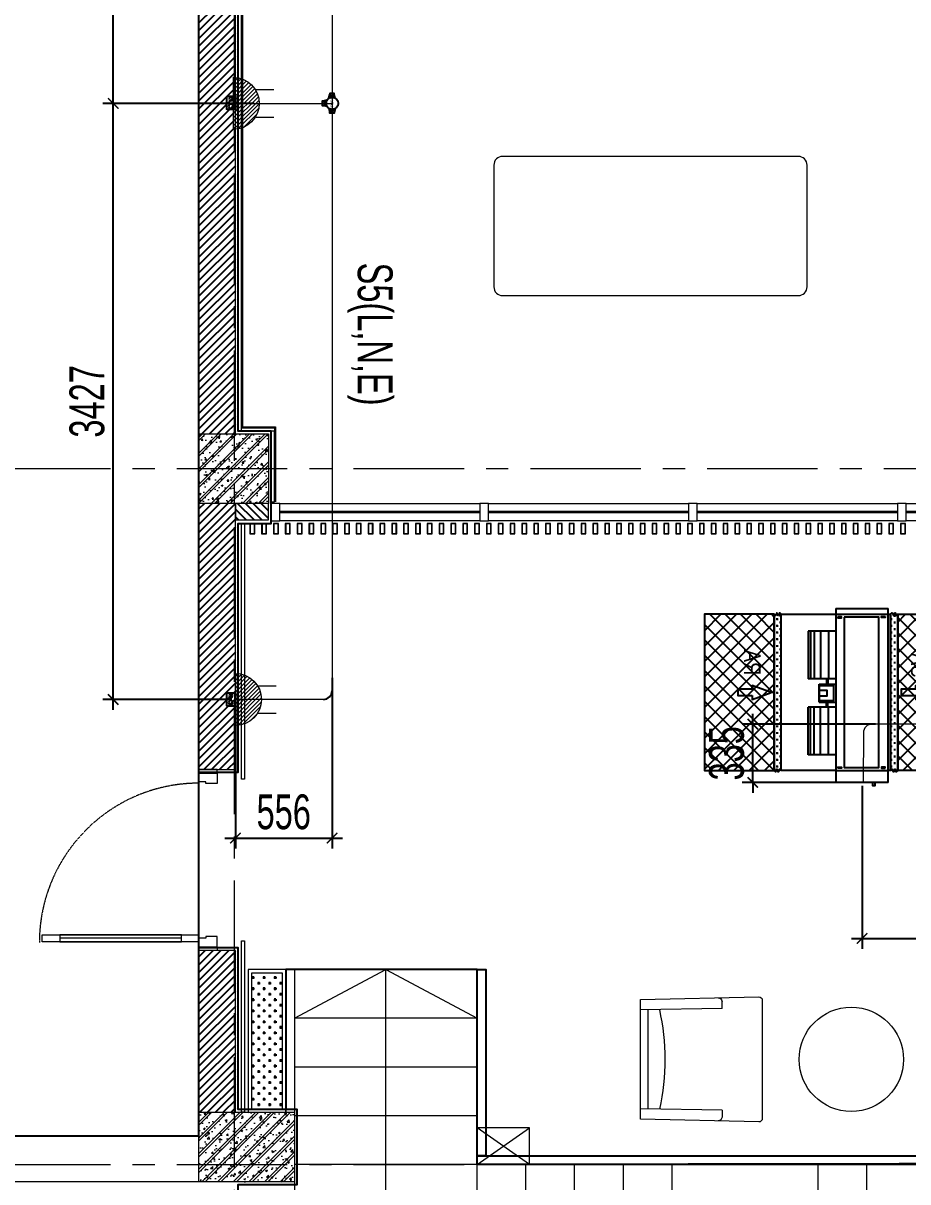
# Model space of a CAD drawing. Header units: millimetres. Extents: x -343543 to 400519, y -115663 to 104219.
# Drawn here: x 7385 to 12470, y -44100 to -37439 of the extents above; entities that cross this region are included whole.
import ezdxf
from ezdxf.enums import TextEntityAlignment as Align
from ezdxf.xclip import XClip

# ---------------------------------------------------------------- set-up
doc = ezdxf.new("R2010")
doc.units = ezdxf.units.MM
doc.header["$XCLIPFRAME"] = 0
for name, pattern in [('$4$HIDDEN', [0.375, 0.25, -0.125]), ('XREF MAT BANG TUONG XAY$0$01.Xref _MB T2-Mai$0$$0$HIDDEN', [9.525, 6.35, -3.175]), ('XREF MAT BANG TUONG XAY$0$CENTER', [50.8, 31.75, -6.35, 6.35, -6.35])]:
    doc.linetypes.add(name, pattern=pattern)
doc.layers.get('0').update_dxf_attribs({"color": 231, "lineweight": 0})
doc.layers.get('DefPoints').update_dxf_attribs({"color": 191})
for name, color, linetype in [('!-AC-DUCT WITH INSULATION', 4, 'Continuous'), ('!-AC-VENTILATION DUCT', 30, 'Continuous'), ('!AC-Thiet bi DH', 3, 'Continuous'), ('A-FLOR-PATT', 7, 'Continuous'), ('E-WIRE', 5, 'Continuous'), ('Gen Điện', 6, 'Continuous'), ('XREF MAT BANG TUONG XAY$0$A-FNSH', 8, 'Continuous'), ('XREF MAT BANG TUONG XAY$0$A-FURN', 8, 'Continuous'), ('XREF MAT BANG TUONG XAY$0$A-PATT', 8, 'Continuous'), ('đế âm', 1, 'Continuous'), ('ống ghen', 6, 'Continuous')]:
    doc.layers.add(name, color=color, linetype=linetype)
for name, color, linetype, lineweight in [('!-AC-EQUI', 3, 'Continuous', 25), ('1-INNO-E-Socket', 4, 'Continuous', 5), ('A-PATT', 252, 'Continuous', 9), ('A-SYMBOLS', 10, 'Continuous', 13), ('E - EQ', 10, 'Continuous', 25), ('SME-E-COND-POW', 131, 'Continuous', 18), ('SME-E-POW-DIM', 135, 'Continuous', 18), ('SME-E-POW-TEXT', 133, 'Continuous', 18), ('TEXT DIEN', 3, 'Continuous', 18), ('XREF MAT BANG TUONG XAY$0$$0$A-FINE', 8, 'Continuous', 25), ('XREF MAT BANG TUONG XAY$0$01.Xref _MB T1$0$A-WALL-INT', 8, 'Continuous', 9), ('XREF MAT BANG TUONG XAY$0$01.Xref _MB T2-Mai$0$$0$A-DOOR', 8, 'Continuous', 9), ('XREF MAT BANG TUONG XAY$0$01.Xref _MB T2-Mai$0$$0$A-FNSH', 8, 'Continuous', 9), ('XREF MAT BANG TUONG XAY$0$01.Xref _MB T2-Mai$0$$0$A-HIDD-LO', 8, 'XREF MAT BANG TUONG XAY$0$01.Xref _MB T2-Mai$0$$0$HIDDEN', 9), ('XREF MAT BANG TUONG XAY$0$01.Xref _MB T2-Mai$0$A-FURN', 8, 'Continuous', 5), ('XREF MAT BANG TUONG XAY$0$01.Xref _MB T2-Mai$0$A-SYMBOLS', 8, 'Continuous', 13), ('XREF MAT BANG TUONG XAY$0$A-FINE', 8, 'Continuous', 25), ('XREF MAT BANG TUONG XAY$0$A-GRID', 8, 'XREF MAT BANG TUONG XAY$0$CENTER', 15), ('XREF MAT BANG TUONG XAY$0$A-WALL-INT', 8, 'Continuous', 9), ('XREF MAT BANG TUONG XAY$0$xref_IKIGAI_Cot$0$A-FNSH', 8, 'Continuous', 9), ('XREF MAT BANG TUONG XAY$0$xref_IKIGAI_Cot$0$A-PATT', 8, 'Continuous', 5)]:
    doc.layers.add(name, color=color, linetype=linetype, lineweight=lineweight)
doc.styles.add('ROMANS1', font='vntimeh.shx', dxfattribs={"width": 0.8, "bigfont": 'bigfont.shx'})
doc.styles.add('SM-DIMTEXT', font='SME.shx', dxfattribs={"width": 0.7})
doc.styles.add('SME-TEXT', font='sme.shx', dxfattribs={"width": 0.7})
doc.styles.add('TEXT', font='Vharial_0.ttf')
doc.dimstyles.new('SDIM-100', dxfattribs={"dimscale": 100, "dimtxt": 2, "dimasz": 0.6, "dimexe": 0.6, "dimexo": 0.2, "dimgap": 0.5, "dimtad": 1, "dimdec": 0, "dimzin": 12, "dimtxsty": 'SM-DIMTEXT', "dimblk": 'ARCHTICK', "dimblk1": 'ARCHTICK', "dimblk2": 'ARCHTICK', "dimcen": 0.12, "dimdle": 0.6, "dimclrd": 7, "dimclre": 8, "dimadec": 0, "dimazin": 3, "dimtfac": 2, "dimtix": 1, "dimtmove": 1, "dimatfit": 3, "dimfxl": 1, "dimtzin": 0, "dimarcsym": 1})

# ---------------------------------------------------------------- blocks, each defined once
blk = doc.blocks.new('XREF MAT BANG TUONG XAY$0$xref_IKIGAI_Cot')
at = {"layer": 'XREF MAT BANG TUONG XAY$0$xref_IKIGAI_Cot$0$A-PATT'}
h = blk.add_hatch(dxfattribs=at)
h.set_pattern_fill('BT-01', color=8, scale=15, pattern_type=2)
h.set_pattern_definition([(50, (180, 180), (107.58903, -9.41282), [11.25, -123.75]), (355, (180, 180), (-20.8127, 112.82882), [9, -99]), (100.4514, (188.97, 179.22), (86.7764, 103.41593), [9.56103, -105.17132]), (46.1842, (180, 210), (160.08616, -24.82785), [16.875, -185.625]), (96.6356, (193.34, 207.93), (140.1994, 146.1177), [14.34154, -157.75695]), (351.1842, (180, 210), (140.1993, 146.1178), [13.5, -148.5]), (21, (195, 202.5), (89.53606, -60.39283), [11.25, -123.75]), (326, (195, 202.5), (36.4973, 108.7725), [9, -99]), (71.4514, (202.46, 197.47), (126.0334, 48.37957), [9.56103, -105.17132]), (37.5, (180, 180), (1.82398, 49.934078), [0, -97.8, 0, -100.5, 0, -99.375]), (7.5, (180, 180), (39.46043, 59.16176), [0, -57.3, 0, -95.55, 0, -37.875]), (327.5, (146.55, 180), (80.073365, -3.38323), [0, -37.5, 0, -117, 0, -155.25]), (317.5, (131.55, 180), (87.47793, 15.01575), [0, -48.75, 0, -77.7, 0, -110.25]), (45, (180, 180), (-45.07806, 45.07806), []), (45, (180, 198.375), (-45.07806, 45.07806), [])])
h.paths.add_polyline_path([(8395, -39800), (8795, -39800), (8795, -40200), (8395, -40200)])
h = blk.add_hatch(dxfattribs=at)
h.set_pattern_fill('BT-01', color=8, scale=15, pattern_type=2)
h.set_pattern_definition([(50, (330, 180), (107.58903, -9.41282), [11.25, -123.75]), (355, (330, 180), (-20.8127, 112.82882), [9, -99]), (100.4514, (338.97, 179.22), (86.7764, 103.41593), [9.56103, -105.17132]), (46.1842, (330, 210), (160.08616, -24.82785), [16.875, -185.625]), (96.6356, (343.34, 207.93), (140.1994, 146.1177), [14.34154, -157.75695]), (351.1842, (330, 210), (140.1993, 146.1178), [13.5, -148.5]), (21, (345, 202.5), (89.53606, -60.39283), [11.25, -123.75]), (326, (345, 202.5), (36.4973, 108.7725), [9, -99]), (71.4514, (352.46, 197.47), (126.0334, 48.37957), [9.56103, -105.17132]), (37.5, (330, 180), (1.823978, 49.934078), [0, -97.8, 0, -100.5, 0, -99.375]), (7.5, (330, 180), (39.46043, 59.161757), [0, -57.3, 0, -95.55, 0, -37.875]), (327.5, (296.55, 180), (80.073365, -3.38323), [0, -37.5, 0, -117, 0, -155.25]), (317.5, (281.55, 180), (87.47793, 15.01575), [0, -48.75, 0, -77.7, 0, -110.25]), (45, (330, 180), (-45.07806, 45.07806), []), (45, (330, 198.375), (-45.07806, 45.07806), [])])
h.paths.add_polyline_path([(8395, -43700), (8945, -43700), (8945, -44100), (8395, -44100)])
at = {"layer": 'XREF MAT BANG TUONG XAY$0$A-GRID', "color": 8, "ltscale": 20}
for points in [[(8600, -54179.1), (8600, -27075.6)], [(-2907.5, -40000), (42750, -40000)], [(-2907.5, -44000), (42750, -44000)]]:
    blk.add_lwpolyline(points, dxfattribs=at)
at = {"layer": 'XREF MAT BANG TUONG XAY$0$xref_IKIGAI_Cot$0$A-FNSH', "color": 8}
for p, q in [((9995, -44000), (10295, -43790)), ((10295, -44000), (9995, -43790))]:
    blk.add_line(p, q, dxfattribs=at)
for points in [[(8395, -39800), (8795, -39800), (8795, -40200), (8395, -40200)], [(9995, -44000), (10295, -44000), (10295, -43790), (9995, -43790)]]:
    blk.add_lwpolyline(points, close=True, dxfattribs=at)
at = {"layer": 'XREF MAT BANG TUONG XAY$0$xref_IKIGAI_Cot$0$A-FNSH', "color": 8, "elevation": 0}
blk.add_lwpolyline([(8395, -43700), (8945, -43700), (8945, -44100), (8395, -44100)], close=True, dxfattribs=at)
blk = doc.blocks.new('*U159')
at = {"color": 8}
blk.add_line((-70, -100), (-70, -800), dxfattribs=at)
for points in [[(-1020, 105), (-960, 105), (-960, 40), (-970, 40), (-970, 0), (-1020, 0)], [(-20, 105), (-80, 105), (-80, 40), (-70, 40), (-70, 0), (-20, 0)], [(-50, 0), (-50, -900), (-90, -900), (-90, 0)], [(-50, -100), (-90, -100), (-90, -800), (-50, -800)]]:
    blk.add_lwpolyline(points, close=True, dxfattribs=at)
at = {"layer": 'XREF MAT BANG TUONG XAY$0$01.Xref _MB T2-Mai$0$$0$A-FNSH', "color": 8}
for points in [[(-1020, 105), (-1040, 105), (-1040, 0), (-1020, 0)], [(-20, 105), (0, 105), (0, 0), (-20, 0)]]:
    blk.add_lwpolyline(points, close=True, dxfattribs=at)
at = {"layer": 'XREF MAT BANG TUONG XAY$0$01.Xref _MB T2-Mai$0$$0$A-HIDD-LO', "color": 8, "ltscale": 0.3}
blk.add_arc((-45, 0), 916.7, 180, 270, dxfattribs=at)
blk = doc.blocks.new('XREF MAT BANG TUONG XAY$0$01.Xref _MB T2-Mai$0$thang bo T2')
at = {"layer": 'XREF MAT BANG TUONG XAY$0$01.Xref _MB T2-Mai$0$A-FURN', "color": 8}
for p, q in [((1050, 1220), (-50, 1220)), ((-50, 1220), (-50, 400)), ((0, 1220), (0, -950)), ((1050, 1220), (1050, 100)), ((1050, 940), (0, 940)), ((1050, 660), (0, 660)), ((1050, 380), (0, 380)), ((1050, 100), (0, 100))]:
    blk.add_line(p, q, dxfattribs=at)
at = {"layer": 'XREF MAT BANG TUONG XAY$0$01.Xref _MB T2-Mai$0$A-FURN', "color": 8, "elevation": 0}
for points in [[(1050, -900), (1050, 100)], [(5250, -900), (5250, 100), (1050, 100)], [(1330, -900), (1330, 100)], [(1610, -900), (1610, 100)], [(1890, -900), (1890, 100)], [(2170, -900), (2170, 100)], [(3010, -900), (3010, 100)], [(3290, -900), (3290, 100)]]:
    blk.add_lwpolyline(points, dxfattribs=at)
at = {"layer": 'XREF MAT BANG TUONG XAY$0$01.Xref _MB T2-Mai$0$A-SYMBOLS', "color": 8, "ltscale": 500, "elevation": 0}
for points in [[(0, 940), (525, 1220), (1050, 940)], [(5250, -400), (525, -400), (525, 1220)]]:
    blk.add_lwpolyline(points, dxfattribs=at)
blk = doc.blocks.new('XREF MAT BANG TUONG XAY$0$nnnbvnfg')
at = {"layer": 'XREF MAT BANG TUONG XAY$0$01.Xref _MB T1$0$A-WALL-INT', "color": 8}
for points in [[(-14, -30), (14, -30), (14, 30), (-14, 30)], [(-12, -28), (12, -28), (12, 28), (-12, 28)]]:
    blk.add_lwpolyline(points, close=True, dxfattribs=at)
blk = doc.blocks.new('XREF MAT BANG TUONG XAY$0$nnrgnbnnrg')
at = {"layer": 'XREF MAT BANG TUONG XAY$0$01.Xref _MB T2-Mai$0$$0$A-DOOR', "color": 8}
for points in [[(-5635.8, -190), (-5585.8, -190), (-5585.8, -90), (-5635.8, -90)], [(-5585.8, -90), (-4435.8, -90), (-4435.8, -190), (-5585.8, -190)], [(-4435.8, -190), (-4385.8, -190), (-4385.8, -90), (-4435.8, -90)], [(-4385.8, -90), (-3235.8, -90), (-3235.8, -190), (-4385.8, -190)], [(-3235.8, -190), (-3185.8, -190), (-3185.8, -90), (-3235.8, -90)], [(-3185.8, -90), (-2035.8, -90), (-2035.8, -190), (-3185.8, -190)], [(-2035.8, -190), (-1985.8, -190), (-1985.8, -90), (-2035.8, -90)], [(-1985.8, -90), (-835.8, -90), (-835.8, -190), (-1985.8, -190)], [(-5585.8, -135), (-4435.8, -135), (-4435.8, -145), (-5585.8, -145)], [(-4385.8, -135), (-3235.8, -135), (-3235.8, -145), (-4385.8, -145)], [(-3185.8, -135), (-2035.8, -135), (-2035.8, -145), (-3185.8, -145)], [(-1985.8, -135), (-835.8, -135), (-835.8, -145), (-1985.8, -145)]]:
    blk.add_lwpolyline(points, close=True, dxfattribs=at)
blk = doc.blocks.new('XREF MAT BANG TUONG XAY$0$nnnngf')
at = {"layer": 'XREF MAT BANG TUONG XAY$0$01.Xref _MB T1$0$A-WALL-INT', "color": 8}
for points in [[(-72.5, 1420), (-90.5, 1420), (-90.5, -50), (-72.5, -50)], [(-72.5, -980), (-90.5, -980), (-90.5, -1965), (-72.5, -1965)]]:
    blk.add_lwpolyline(points, close=True, dxfattribs=at)
blk = doc.blocks.new('*U251')
at = {"layer": 'XREF MAT BANG TUONG XAY$0$A-PATT'}
h = blk.add_hatch(dxfattribs=at)
h.set_pattern_fill('ANSI31', color=8, scale=10)
h.set_pattern_definition([(45, (36976.79, -11293.564), (-22.45064, 22.45064), [])])
h.paths.add_polyline_path([(-38.7, 47.5), (1491.3, 47.5), (1491.3, -162.5), (-38.7, -162.5)])
at = {"layer": 'XREF MAT BANG TUONG XAY$0$A-WALL-INT', "color": 8}
blk.add_lwpolyline([(-38.7, 47.5), (1491.3, 47.5), (1491.3, -162.5), (-38.7, -162.5)], close=True, dxfattribs=at)
blk = doc.blocks.new('*U252')
at = {"layer": 'XREF MAT BANG TUONG XAY$0$A-PATT'}
h = blk.add_hatch(dxfattribs=at)
h.set_pattern_fill('ANSI31', color=8, scale=10)
h.set_pattern_definition([(45, (39546.79, -11293.564), (-22.45064, 22.45064), [])])
h.paths.add_polyline_path([(-38.7, 47.5), (4061.3, 47.5), (4061.3, -162.5), (-38.7, -162.5)])
at = {"layer": 'XREF MAT BANG TUONG XAY$0$A-WALL-INT', "color": 8}
blk.add_lwpolyline([(-38.7, 47.5), (4061.3, 47.5), (4061.3, -162.5), (-38.7, -162.5)], close=True, dxfattribs=at)
blk = doc.blocks.new('*U256')
at = {"layer": 'XREF MAT BANG TUONG XAY$0$A-PATT'}
h = blk.add_hatch(dxfattribs=at)
h.set_pattern_fill('ANSI31', color=8, scale=10)
h.set_pattern_definition([(45, (36376.79, -11293.564), (-22.45064, 22.45064), [])])
h.paths.add_polyline_path([(-38.7, 47.5), (891.3, 47.5), (891.3, -162.5), (-38.7, -162.5)])
at = {"layer": 'XREF MAT BANG TUONG XAY$0$A-WALL-INT', "color": 8}
blk.add_lwpolyline([(-38.7, 47.5), (891.3, 47.5), (891.3, -162.5), (-38.7, -162.5)], close=True, dxfattribs=at)
blk = doc.blocks.new('*U260')
at = {"layer": 'XREF MAT BANG TUONG XAY$0$A-PATT'}
h = blk.add_hatch(dxfattribs=at)
h.set_pattern_fill('ANSI31', color=8, scale=10)
h.set_pattern_definition([(45, (35636.77, -11178.564), (-22.45064, 22.45064), [])])
h.paths.add_polyline_path([(-38.7, 47.5), (151.3, 47.5), (151.3, -47.5), (-38.7, -47.5)])
at = {"layer": 'XREF MAT BANG TUONG XAY$0$A-WALL-INT', "color": 8}
blk.add_lwpolyline([(-38.7, 47.5), (151.3, 47.5), (151.3, -47.5), (-38.7, -47.5)], close=True, dxfattribs=at)
blk = doc.blocks.new('XREF MAT BANG TUONG XAY$0$NNNN')
at = {"layer": 'XREF MAT BANG TUONG XAY$0$A-FURN', "color": 8, "xscale": -1}
for name, p, rotation in [('*U252', (162.5, 7596.4), 270), ('*U251', (162.5, 5666.4), 270), ('*U260', (248.7, 7110.2), 180), ('*U256', (162.5, 3696.4), 270)]:
    blk.add_blockref(name, p, dxfattribs=dict(at, rotation=rotation))
blk = doc.blocks.new('XREF MAT BANG NOI THAT$0$YLD.Studio-05-90')
at = {"color": 8}
for p, q in [((-292.8, 231.4), (-284.3, 700)), ((291.6, 231.4), (284.2, 700)), ((-285, 658.6), (284.9, 658.6)), ((-292.8, 231.4), (-333.4, 231.4)), ((291.6, 231.4), (332.2, 231.4))]:
    blk.add_line(p, q, dxfattribs=at)
blk.add_lwpolyline([(-339.5, 0), (339.5, 0, 0.420818), (359.5, 20.4), (344.2, 700), (-344.3, 700), (-359.5, 20.4, 0.420818)], format="xyb", close=True, dxfattribs=at)
for centre, radius, start, end in [((0, 1879.6), 1319.6, 257.47248, 282.51524), ((-332.2, 253.5), 22.1, 178.8252, 267.01087), ((331, 253.5), 22.1, 272.98913, 1.1748)]:
    blk.add_arc(centre, radius, start, end, dxfattribs=at)
blk = doc.blocks.new('XREF MAT BANG NOI THAT')
at = {"color": 8}
for points in [[(8730, -30825), (8730, -30935), (8640, -30935), (8640, -35265), (8830, -35265), (8830, -35735), (8640, -35735), (8640, -39765), (8830, -39765), (8830, -40190)], [(8735, -30825), (8735, -30940), (8645, -30940), (8645, -35260), (8835, -35260), (8835, -35740), (8645, -35740), (8645, -39760), (8835, -39760), (8835, -40190)]]:
    blk.add_lwpolyline(points, dxfattribs=at)
for points in [[(8620, -39785), (8640, -39785), (8640, -35715), (8620, -35715)], [(8830, -39765), (8830, -39785), (8640, -39785), (8640, -39765)], [(8830, -39785), (8810, -39785), (8810, -40190), (8830, -40190)]]:
    blk.add_lwpolyline(points, close=True, dxfattribs=at)
blk.add_lwpolyline([(11890.5, -38955), (11890.5, -38255, 0.414214), (11840.5, -38205), (10140.5, -38205, 0.414214), (10090.5, -38255), (10090.5, -38955, 0.414214), (10140.5, -39005), (11840.5, -39005, 0.414214)], format="xyb", close=True, dxfattribs=at)
blk.add_circle((12144.9, -43396.1), 300, dxfattribs=at)
at = {"color": 8, "xscale": -1.000000000000001, "rotation": 90}
blk.add_blockref('XREF MAT BANG NOI THAT$0$YLD.Studio-05-90', (11633.4, -43396.1), dxfattribs=at)
blk = doc.blocks.new('01.Xref _MB T1')
at = {"layer": 'XREF MAT BANG TUONG XAY$0$A-FURN'}
h = blk.add_hatch(dxfattribs=at)
h.set_pattern_fill('CROSS', color=8, scale=5)
h.paths.add_polyline_path([(8874.99072, -42900.00002), (8698.00916, -42900.00007), (8698.00916, -43680.00012), (8874.99072, -43680.00007)])
at = {"color": 8}
blk.add_line((8395.008, -42770.00015), (8395.00915, -41730.00014), dxfattribs=at)
at = {"layer": 'XREF MAT BANG TUONG XAY$0$$0$A-FINE', "color": 8, "elevation": 0}
blk.add_lwpolyline([(16055.98893, -43990.36564), (9994.98882, -44000.00001), (9994.98844, -42880.00008), (8894.99041, -42880.00008), (8894.98882, -43685.00003)], dxfattribs=at)
at = {"layer": 'XREF MAT BANG TUONG XAY$0$01.Xref _MB T2-Mai$0$$0$A-FNSH', "color": 8}
for points in [[(8395.01585, -44099.99766), (2899.99687, -44099.99753), (2899.98902, -33499.9962), (8509.98829, -33499.9962)], [(8395.01585, -43834.99766), (3164.99687, -43834.99753), (3164.98902, -33764.9962), (8509.98829, -33764.9962)]]:
    blk.add_lwpolyline(points, dxfattribs=at)
at = {"layer": 'XREF MAT BANG TUONG XAY$0$01.Xref _MB T2-Mai$0$A-FURN', "color": 8, "elevation": 0}
for points in [[(8894.99072, -42880.00001), (8678.00916, -42880.00008), (8678.00916, -43700.00013), (8894.99072, -43700.00007)], [(8874.99072, -42900.00002), (8698.00916, -42900.00007), (8698.00916, -43680.00012), (8874.99072, -43680.00007)]]:
    blk.add_lwpolyline(points, close=True, dxfattribs=at)
at = {"layer": 'XREF MAT BANG TUONG XAY$0$A-FINE', "color": 8}
blk.add_lwpolyline([(3164.99687, -43834.99753), (8395.00077, -43834.99753), (8395.00077, -33764.9962), (3164.99687, -33764.9962)], close=True, dxfattribs=at)
at = {"layer": 'XREF MAT BANG TUONG XAY$0$A-FNSH', "color": 8}
for points in [[(8395.00914, -41745.00014), (8620.00915, -41745.00039), (8620.00915, -40315.00001), (8809.99074, -40315.00001), (8809.99074, -39785.00001), (8620.00076, -39785.00004), (8620.00004, -35715.00001), (8809.99073, -35715.00001), (8809.99073, -35285.00001), (8620.0008, -35285.00001), (8620.01163, -30914.99949), (8709.98849, -30914.99918), (8709.99799, -30824.99967), (14498.31369, -30824.99964), (14498.30396, -30504.99947)], [(8395.0111, -48714.99992), (8620.00839, -48714.9998), (8620.00839, -44115.00001), (8959.99073, -44115.00001), (8959.99073, -43685.00001), (8620.00915, -43685.00012), (8620.00915, -42755.00014), (8395.00799, -42755.00028)]]:
    blk.add_lwpolyline(points, dxfattribs=at)
at = {"layer": 'XREF MAT BANG TUONG XAY$0$A-FURN', "color": 8}
blk.add_lwpolyline([(10044.99073, -43950.00055), (9994.99073, -43950.00055), (9994.99073, -42880.00008), (10044.99073, -42880.00008)], close=True, dxfattribs=at)
at = {"layer": 'XREF MAT BANG TUONG XAY$0$A-FURN', "color": 8, "elevation": 0}
blk.add_lwpolyline([(16064.9994, -44000.00055), (9994.99073, -44000.00055), (9994.99073, -43950.00055), (16055.9994, -43950.00055), (16055.9994, -44000.00055)], dxfattribs=at)
at = {"color": 8}
ref = blk.add_blockref('XREF MAT BANG TUONG XAY$0$xref_IKIGAI_Cot', (-0.00927, -0.00001), dxfattribs=at)
XClip(ref).set_block_clipping_path([(-5181.1494167775, -58156.1251844964), (44638.3275875031, -24933.2650512661)])
at = {"layer": 'XREF MAT BANG TUONG XAY$0$01.Xref _MB T2-Mai$0$$0$A-DOOR', "color": 8, "extrusion": (1.42352e-14, -2.81943e-13, -1), "xscale": -1, "zscale": -1, "rotation": 89.99996233315277}
blk.add_blockref('*U159', (-8395.008, -42770.00015, 0), dxfattribs=at)
at = {"layer": 'XREF MAT BANG TUONG XAY$0$A-FURN', "color": 8}
for name, p in [('XREF MAT BANG TUONG XAY$0$NNNN', (8395.00793, -47357.72853)), ('XREF MAT BANG TUONG XAY$0$nnrgnbnnrg', (14445.81833, -40110.00001)), ('XREF MAT BANG TUONG XAY$0$nnnbvnfg', (8702.00915, -40345.00001)), ('XREF MAT BANG TUONG XAY$0$nnnbvnfg', (8770.00915, -40345.00001)), ('XREF MAT BANG TUONG XAY$0$nnnbvnfg', (8838.00915, -40345.00001)), ('XREF MAT BANG TUONG XAY$0$nnnbvnfg', (8906.00915, -40345.00001)), ('XREF MAT BANG TUONG XAY$0$nnnbvnfg', (8974.00915, -40345.00001)), ('XREF MAT BANG TUONG XAY$0$nnnbvnfg', (9042.00915, -40345.00001)), ('XREF MAT BANG TUONG XAY$0$nnnbvnfg', (9110.00915, -40345.00001)), ('XREF MAT BANG TUONG XAY$0$nnnbvnfg', (9178.00915, -40345.00001)), ('XREF MAT BANG TUONG XAY$0$nnnbvnfg', (9246.00915, -40345.00001)), ('XREF MAT BANG TUONG XAY$0$nnnbvnfg', (9314.00915, -40345.00001)), ('XREF MAT BANG TUONG XAY$0$nnnbvnfg', (9382.00915, -40345.00001)), ('XREF MAT BANG TUONG XAY$0$nnnbvnfg', (9450.00915, -40345.00001)), ('XREF MAT BANG TUONG XAY$0$nnnbvnfg', (9518.00915, -40345.00001)), ('XREF MAT BANG TUONG XAY$0$nnnbvnfg', (9586.00915, -40345.00001)), ('XREF MAT BANG TUONG XAY$0$nnnbvnfg', (9654.00915, -40345.00001)), ('XREF MAT BANG TUONG XAY$0$nnnbvnfg', (9722.00915, -40345.00001)), ('XREF MAT BANG TUONG XAY$0$nnnbvnfg', (9790.00915, -40345.00001)), ('XREF MAT BANG TUONG XAY$0$nnnbvnfg', (9858.00915, -40345.00001)), ('XREF MAT BANG TUONG XAY$0$nnnbvnfg', (9926.00915, -40345.00001)), ('XREF MAT BANG TUONG XAY$0$nnnbvnfg', (9994.00915, -40345.00001)), ('XREF MAT BANG TUONG XAY$0$nnnbvnfg', (10062.00915, -40345.00001)), ('XREF MAT BANG TUONG XAY$0$nnnbvnfg', (10130.00915, -40345.00001)), ('XREF MAT BANG TUONG XAY$0$nnnbvnfg', (10198.00915, -40345.00001)), ('XREF MAT BANG TUONG XAY$0$nnnbvnfg', (10266.00915, -40345.00001)), ('XREF MAT BANG TUONG XAY$0$nnnbvnfg', (10334.00915, -40345.00001)), ('XREF MAT BANG TUONG XAY$0$nnnbvnfg', (10402.00915, -40345.00001)), ('XREF MAT BANG TUONG XAY$0$nnnbvnfg', (10470.00915, -40345.00001)), ('XREF MAT BANG TUONG XAY$0$nnnbvnfg', (10538.00915, -40345.00001)), ('XREF MAT BANG TUONG XAY$0$nnnbvnfg', (10606.00915, -40345.00001)), ('XREF MAT BANG TUONG XAY$0$nnnbvnfg', (10674.00915, -40345.00001)), ('XREF MAT BANG TUONG XAY$0$nnnbvnfg', (10742.00915, -40345.00001)), ('XREF MAT BANG TUONG XAY$0$nnnbvnfg', (10810.00915, -40345.00001)), ('XREF MAT BANG TUONG XAY$0$nnnbvnfg', (10878.00915, -40345.00001)), ('XREF MAT BANG TUONG XAY$0$nnnbvnfg', (10946.00915, -40345.00001)), ('XREF MAT BANG TUONG XAY$0$nnnbvnfg', (11014.00915, -40345.00001)), ('XREF MAT BANG TUONG XAY$0$nnnbvnfg', (11082.00915, -40345.00001)), ('XREF MAT BANG TUONG XAY$0$nnnbvnfg', (11150.00915, -40345.00001)), ('XREF MAT BANG TUONG XAY$0$nnnbvnfg', (11218.00915, -40345.00001)), ('XREF MAT BANG TUONG XAY$0$nnnbvnfg', (11286.00915, -40345.00001)), ('XREF MAT BANG TUONG XAY$0$nnnbvnfg', (11354.00915, -40345.00001)), ('XREF MAT BANG TUONG XAY$0$nnnbvnfg', (11422.00915, -40345.00001)), ('XREF MAT BANG TUONG XAY$0$nnnbvnfg', (11490.00915, -40345.00001)), ('XREF MAT BANG TUONG XAY$0$nnnbvnfg', (11558.00915, -40345.00001)), ('XREF MAT BANG TUONG XAY$0$nnnbvnfg', (11626.00915, -40345.00001)), ('XREF MAT BANG TUONG XAY$0$nnnbvnfg', (11694.00915, -40345.00001)), ('XREF MAT BANG TUONG XAY$0$nnnbvnfg', (11762.00915, -40345.00001)), ('XREF MAT BANG TUONG XAY$0$nnnbvnfg', (11830.00915, -40345.00001)), ('XREF MAT BANG TUONG XAY$0$nnnbvnfg', (11898.00915, -40345.00001)), ('XREF MAT BANG TUONG XAY$0$nnnbvnfg', (11966.00915, -40345.00001)), ('XREF MAT BANG TUONG XAY$0$nnnbvnfg', (12034.00915, -40345.00001)), ('XREF MAT BANG TUONG XAY$0$nnnbvnfg', (12102.00915, -40345.00001)), ('XREF MAT BANG TUONG XAY$0$nnnbvnfg', (12170.00915, -40345.00001)), ('XREF MAT BANG TUONG XAY$0$nnnbvnfg', (12238.00915, -40345.00001)), ('XREF MAT BANG TUONG XAY$0$nnnbvnfg', (12306.00915, -40345.00001)), ('XREF MAT BANG TUONG XAY$0$nnnbvnfg', (12374.00915, -40345.00001)), ('XREF MAT BANG TUONG XAY$0$nnnbvnfg', (12442.00915, -40345.00001)), ('XREF MAT BANG TUONG XAY$0$01.Xref _MB T2-Mai$0$thang bo T2', (8944.99073, -44100))]:
    blk.add_blockref(name, p, dxfattribs=at)
at = {"layer": 'XREF MAT BANG TUONG XAY$0$A-FURN', "color": 8, "xscale": -1}
blk.add_blockref('XREF MAT BANG TUONG XAY$0$nnnngf', (8567.50916, -41735.00043), dxfattribs=at)
blk.add_blockref('XREF MAT BANG TUONG XAY$0$nnnngf', (8567.50916, -41735.00043), dxfattribs=at)
at = {"layer": 'A-PATT', "color": 8}
blk.add_blockref('XREF MAT BANG NOI THAT', (0, 0), dxfattribs=at)
blk = doc.blocks.new('*U28')
at = {"layer": '1-INNO-E-Socket'}
h = blk.add_hatch(dxfattribs=at)
h.set_pattern_fill('ANSI31,O', scale=106.995219)
h.set_pattern_definition([(45, (-641.971, -356.651), (-9.45713, 9.45713), [])])
h.paths.add_polyline_path([(124.8, 0, 1), (-124.8, 0)])
for p, q in [((-65.7, 106.1), (-65.7, 195.3)), ((65.7, 106.1), (65.7, 195.3)), ((124.8, 0), (-124.8, 0)), ((109.4, 0), (-109.4, 0))]:
    blk.add_line(p, q, dxfattribs=at)
blk.add_arc((0, 0), 124.8, 0, 180, dxfattribs=at)
blk = doc.blocks.new('C3-D25')
at = {"layer": 'ống ghen', "ltscale": 30}
for points in [[(5338683.2, -3869073.8), (5338688.3, -3869054)], [(5338718.5, -3869073.8), (5338713.3, -3869054)], [(5338670.6, -3869086.4), (5338650.9, -3869091.5)], [(5338670.6, -3869121.7), (5338650.9, -3869116.5)], [(5338731.1, -3869086.4), (5338750.8, -3869091.5)], [(5338731.1, -3869121.7), (5338750.8, -3869116.5)]]:
    blk.add_lwpolyline(points, dxfattribs=at)
for points in [[(5338713.3, -3869071.3), (5338713.3, -3869048), (5338688.3, -3869048), (5338688.3, -3869071.3)], [(5338701.4, -3869069), (5338701.4, -3869057), (5338700.3, -3869057), (5338700.3, -3869069)], [(5338668.2, -3869116.5), (5338644.9, -3869116.5), (5338644.9, -3869091.5), (5338668.2, -3869091.5)], [(5338665.9, -3869104.6), (5338653.8, -3869104.6), (5338653.8, -3869103.5), (5338665.9, -3869103.5)], [(5338733.5, -3869116.5), (5338756.8, -3869116.5), (5338756.8, -3869091.5), (5338733.5, -3869091.5)], [(5338735.8, -3869104.6), (5338747.9, -3869104.6), (5338747.9, -3869103.5), (5338735.8, -3869103.5)]]:
    blk.add_lwpolyline(points, close=True, dxfattribs=at)
blk.add_circle((5338700.8, -3869104), 35, dxfattribs=at)
at = {"layer": 'TEXT DIEN', "ltscale": 30, "style": 'ROMANS1'}
blk.add_text('D25', height=15, dxfattribs=at).set_placement((5338680.7, -3869111.7))
blk = doc.blocks.new('đế âm 78')
at = {"layer": 'Gen Điện', "ltscale": 30}
blk.add_lwpolyline([(5501258.1, -3862344.9), (5501258.1, -3862422.9), (5501303.1, -3862422.9, 0.414214), (5501308.1, -3862417.9), (5501308.1, -3862349.9, 0.414214), (5501303.1, -3862344.9), (5501258.1, -3862344.9)], format="xyb", dxfattribs=at)
blk.add_lwpolyline([(5501261.1, -3862344.9), (5501261.1, -3862422.9)], dxfattribs=at)
for centre, radius in [((5501284.6, -3862402.9), 12.5), ((5501284.6, -3862362.9), 10)]:
    blk.add_circle(centre, radius, dxfattribs=at)
blk = doc.blocks.new('_ArchTick')
at = {"color": 0, "linetype": 'ByBlock', "const_width": 0.15}
blk.add_lwpolyline([(-0.5, -0.5), (0.5, 0.5)], dxfattribs=at)
blk = doc.blocks.new('*D1477')
at = {"layer": 'DefPoints', "color": 0, "linetype": 'Continuous', "ltscale": 1000, "transparency": 16777216}
for p in [(7902.8, -37900), (8732.4, -37900), (8605, -41327)]:
    blk.add_point(p, dxfattribs=at)
at = {"layer": 'SME-E-POW-DIM', "color": 8, "linetype": 'Continuous', "lineweight": -2, "ltscale": 1000, "transparency": 16777216}
for p, q in [((8712.4, -37900), (7842.8, -37900)), ((8585, -41327), (7842.8, -41327))]:
    blk.add_line(p, q, dxfattribs=at)
at = {"layer": 'SME-E-POW-DIM', "color": 7, "linetype": 'Continuous', "lineweight": -2, "ltscale": 1000, "transparency": 16777216}
blk.add_line((7902.8, -41387), (7902.8, -37840), dxfattribs=at)
at = {"layer": 'SME-E-POW-DIM', "color": 7, "linetype": 'Continuous', "lineweight": -2, "ltscale": 1000, "transparency": 16777216, "xscale": 60, "yscale": 60, "zscale": 60}
for p, rotation in [((7902.8, -37900), 90), ((7902.8, -41327), 270)]:
    blk.add_blockref('_ArchTick', p, dxfattribs=dict(at, rotation=rotation))
at = {"layer": 'SME-E-POW-DIM', "color": 0, "linetype": 'Continuous', "ltscale": 1000, "transparency": 16777216, "insert": (7752.8, -39613.5), "char_height": 200, "attachment_point": 5, "rotation": 90, "style": 'SM-DIMTEXT'}
blk.add_mtext('3427', dxfattribs=at)
blk = doc.blocks.new('*D1478')
at = {"layer": 'DefPoints', "color": 0, "linetype": 'Continuous', "ltscale": 1000, "transparency": 16777216}
for p in [(7902.8, -35151.5), (8640, -35151.5), (8732.4, -37900)]:
    blk.add_point(p, dxfattribs=at)
at = {"layer": 'SME-E-POW-DIM', "color": 7, "linetype": 'Continuous', "lineweight": -2, "ltscale": 1000, "transparency": 16777216}
blk.add_line((7902.8, -37960), (7902.8, -35091.5), dxfattribs=at)
at = {"layer": 'SME-E-POW-DIM', "color": 8, "linetype": 'Continuous', "lineweight": -2, "ltscale": 1000, "transparency": 16777216}
for p, q in [((8620, -35151.5), (7842.8, -35151.5)), ((8712.4, -37900), (7842.8, -37900))]:
    blk.add_line(p, q, dxfattribs=at)
at = {"layer": 'SME-E-POW-DIM', "color": 7, "linetype": 'Continuous', "lineweight": -2, "ltscale": 1000, "transparency": 16777216, "xscale": 60, "yscale": 60, "zscale": 60}
for p, rotation in [((7902.8, -35151.5), 90), ((7902.8, -37900), 270)]:
    blk.add_blockref('_ArchTick', p, dxfattribs=dict(at, rotation=rotation))
at = {"layer": 'SME-E-POW-DIM', "color": 0, "linetype": 'Continuous', "ltscale": 1000, "transparency": 16777216, "insert": (7752.8, -36525.8), "char_height": 200, "attachment_point": 5, "rotation": 90, "style": 'SM-DIMTEXT'}
blk.add_mtext('2748', dxfattribs=at)
blk = doc.blocks.new('FCU 22')
at = {"layer": '!-AC-EQUI', "color": 8}
for p, q in [((-556.2, 0), (556.2, 0)), ((519.4, 14.8), (-480.6, 14.8)), ((-480.6, 14.8), (-480.6, 0)), ((519.4, 14.8), (-480.6, 14.8)), ((519.4, 0), (519.4, 14.8)), ((519.4, -336.3), (519.4, 0)), ((556.2, -336.3), (556.2, 0)), ((-556.2, 0), (-556.2, -336.3)), ((-480.6, -336.3), (-480.6, 0)), ((556.2, -336.3), (-556.2, -336.3)), ((506.3, -336.3), (-469.3, -336.3)), ((-380.4, -336.3), (-380.4, -513.6)), ((-75.4, -336.3), (-75.4, -513.6)), ((-43.2, -442.9), (-43.2, -336.3)), ((71.7, -442.9), (71.7, -336.3)), ((105.7, -336.3), (105.7, -513.6)), ((410.8, -336.3), (410.8, -513.6)), ((-379.7, -382.7), (-75.4, -382.7)), ((-379.7, -433.5), (-75.4, -433.5)), ((-75.4, -386.1), (-43.2, -386.1)), ((-75.4, -395.4), (-43.2, -395.4)), ((-43.2, -442.9), (71.7, -442.9)), ((105.7, -386.1), (71.7, -386.1)), ((105.7, -395.4), (71.7, -395.4)), ((410.1, -382.7), (105.7, -382.7)), ((410.1, -433.5), (105.7, -433.5)), ((-380.4, -513.6), (-75.4, -513.6)), ((-379.7, -473.7), (-75.4, -473.7)), ((-379.7, -497.6), (-75.4, -497.6)), ((410.1, -473.7), (105.7, -473.7)), ((410.1, -497.6), (105.7, -497.6)), ((410.8, -513.6), (105.7, -513.6))]:
    blk.add_line(p, q, dxfattribs=at)
for points in [[(519.4, 14.8), (-480.6, 14.8), (-480.6, 0), (519.4, 0)], [(-465, -20.2), (-459.2, -20.2), (-459.2, -44.3), (-465, -44.3)], [(504.5, -20.2), (498.7, -20.2), (498.7, -44.3), (504.5, -44.3)], [(-556.2, -102.2), (-575, -102.2), (-575, -84.3), (-556.2, -84.3)], [(519.4, -336.3), (-480.6, -336.3), (-480.6, -685.2), (519.4, -685.2)], [(-465, -323.5), (-459.2, -323.5), (-459.2, -299.3), (-465, -299.3)], [(62.2, -442.9), (-31.8, -442.9), (-31.8, -348.9), (62.2, -348.9)], [(502.9, -323.5), (497.1, -323.5), (497.1, -299.3), (502.9, -299.3)], [(32.1, -442.9), (-1.8, -442.9), (-1.8, -390.1), (32.1, -390.1)]]:
    blk.add_lwpolyline(points, close=True, dxfattribs=at)
at = {"layer": '!-AC-EQUI', "color": 8, "ltscale": 300}
blk.add_lwpolyline([(500.9, -283), (-461.5, -283), (-461.5, -60.7), (500.9, -60.7)], close=True, dxfattribs=at)
at = {"layer": 'DefPoints', "color": 8, "linetype": 'Continuous'}
for p, q in [((39.5, 175.4), (63.6, 175.4)), ((39.5, -870.4), (63.6, -870.4))]:
    blk.add_line(p, q, dxfattribs=at)
at = {"layer": 'DefPoints', "color": 8}
for points in [[(-0.7, 175.4), (-24.9, 175.4), (19.4, 296.4), (19.4, 296.4), (63.6, 175.4), (39.5, 175.4)], [(39.5, 175.4), (39.5, 82.9), (-0.7, 82.9), (-0.7, 175.4)], [(-0.7, -870.4), (-24.9, -870.4), (19.4, -749.3), (19.4, -749.3), (63.6, -870.4), (39.5, -870.4)], [(39.5, -870.4), (39.5, -962.9), (-0.7, -962.9), (-0.7, -870.4)]]:
    blk.add_lwpolyline(points, dxfattribs=at)
at = {"layer": 'DefPoints', "color": 8, "linetype": '$4$HIDDEN', "ltscale": 1000, "style": 'TEXT', "width": 0.8}
for s, p in [('sa', (192.9, 145.5, 0)), ('ra', (210.7, -922.2, 0))]:
    blk.add_text(s, height=105.26, dxfattribs=at).set_placement(p, align=Align.CENTER)
blk = doc.blocks.new('8')
at = {"layer": '!-AC-VENTILATION DUCT'}
h = blk.add_hatch(dxfattribs=at)
h.set_pattern_fill('CROSS', color=8, scale=3.031579, angle=1440, style=0)
h.set_pattern_definition([(90, (-467214.4, -112738.034), (-19.2505263, 19.2505263), [9.6252632, -28.8757895]), (180, (-467209.587, -112733.222), (-19.2505263, -19.2505263), [9.6252632, -28.8757895])])
edge = h.paths.add_edge_path()
edge.add_line((-4725.3, 5857.7), (-4719, 5849.2))
edge.add_line((-4719, 5849.2), (-4733, 5842.6))
edge.add_line((-4733, 5842.6), (-4719, 5833.9))
edge.add_line((-4719, 5833.9), (-4733.1, 5825.8))
edge.add_line((-4733.1, 5825.8), (-4725.4, 5817.3))
edge.add_line((-4725.4, 5817.3), (-5624.2, 5817.3))
edge.add_line((-5624.2, 5817.3), (-5631.9, 5825.8))
edge.add_line((-5631.9, 5825.8), (-5617.8, 5833.9))
edge.add_line((-5617.8, 5833.9), (-5631.8, 5842.6))
edge.add_line((-5631.8, 5842.6), (-5617.8, 5849.2))
edge.add_line((-5617.8, 5849.2), (-5624.2, 5857.7))
edge.add_line((-5624.2, 5857.7), (-4725.3, 5857.7))
h = blk.add_hatch(dxfattribs=at)
h.set_pattern_fill('CROSS', color=8, scale=3.031579, angle=1440, style=0)
h.set_pattern_definition([(90, (-467214.4, -112739.994), (-19.2505263, 19.2505263), [9.6252632, -28.8757895]), (180, (-467209.587, -112735.181), (-19.2505263, -19.2505263), [9.6252632, -28.8757895])])
edge = h.paths.add_edge_path()
edge.add_line((-4725.3, 5147.8), (-4719, 5156.2))
edge.add_line((-4719, 5156.2), (-4733, 5162.8))
edge.add_line((-4733, 5162.8), (-4719, 5171.5))
edge.add_line((-4719, 5171.5), (-4733.1, 5179.7))
edge.add_line((-4733.1, 5179.7), (-4725.4, 5188.1))
edge.add_line((-4725.4, 5188.1), (-5624.2, 5188.1))
edge.add_line((-5624.2, 5188.1), (-5631.9, 5179.7))
edge.add_line((-5631.9, 5179.7), (-5617.8, 5171.5))
edge.add_line((-5617.8, 5171.5), (-5631.8, 5162.8))
edge.add_line((-5631.8, 5162.8), (-5617.8, 5156.2))
edge.add_line((-5617.8, 5156.2), (-5624.2, 5147.8))
edge.add_line((-5624.2, 5147.8), (-4725.3, 5147.8))
at = {"layer": 'A-FLOR-PATT', "linetype": 'ByBlock'}
h = blk.add_hatch(dxfattribs=at)
h.set_pattern_fill('ANSI37', color=8, scale=500, angle=1260)
h.set_pattern_definition([(225, (-185802.737, -138851.834), (44.194174, -44.194174), []), (315, (-185802.737, -138851.834), (44.194174, 44.194174), [])])
edge = h.paths.add_edge_path()
edge.add_line((-5624.2, 5147.8), (-5624, 4747.9))
edge.add_line((-5624, 4747.9), (-4725.3, 4747.9))
edge.add_line((-4725.3, 4747.9), (-4725.3, 5147.8))
edge.add_line((-4725.3, 5147.8), (-5624.2, 5147.8))
edge.add_line((-5624.2, 5857.7), (-5624, 6257.5))
edge.add_line((-5624, 6257.5), (-4725.3, 6257.5))
edge.add_line((-4725.3, 6257.5), (-4725.3, 5857.7))
edge.add_line((-4725.3, 5857.7), (-5624.2, 5857.7))
at = {"layer": '!-AC-DUCT WITH INSULATION', "color": 8}
for points in [[(-5624.2, 5857.7), (-5624, 6257.5), (-4725.3, 6257.5), (-4725.3, 5857.7), (-5624.2, 5857.7)], [(-4725.3, 5857.7), (-4719, 5849.2), (-4733, 5842.6), (-4719, 5833.9), (-4733.1, 5825.8), (-4725.4, 5817.3), (-5624.2, 5817.3), (-5631.9, 5825.8), (-5617.8, 5833.9), (-5631.8, 5842.6), (-5617.8, 5849.2), (-5624.2, 5857.7), (-4725.3, 5857.7)], [(-4725.3, 5147.8), (-4719, 5156.2), (-4733, 5162.8), (-4719, 5171.5), (-4733.1, 5179.7), (-4725.4, 5188.1), (-5624.2, 5188.1), (-5631.9, 5179.7), (-5617.8, 5171.5), (-5631.8, 5162.8), (-5617.8, 5156.2), (-5624.2, 5147.8), (-4725.3, 5147.8)], [(-5624.2, 5147.8), (-5624, 4747.9), (-4725.3, 4747.9), (-4725.3, 5147.8), (-5624.2, 5147.8)]]:
    blk.add_lwpolyline(points, dxfattribs=at)
at = {"layer": '!-AC-EQUI', "color": 8}
for p, q in [((-4725.3, 5817.3), (-5624.2, 5817.3)), ((-5433.2, 5857.7), (-4725.3, 5857.7)), ((-4725.3, 5188.1), (-5624.2, 5188.1)), ((-5433.2, 5147.8), (-4725.3, 5147.8))]:
    blk.add_line(p, q, dxfattribs=at)
for points in [[(-4725.3, 5817.3), (-4733.1, 5825.8), (-4719, 5833.9), (-4733, 5842.6), (-4719, 5849.2), (-4725.3, 5857.7)], [(-4725.3, 5188.1), (-4733.1, 5179.7), (-4719, 5171.5), (-4733, 5162.8), (-4719, 5156.2), (-4725.3, 5147.8)]]:
    blk.add_lwpolyline(points, dxfattribs=at)
at = {"layer": '!AC-Thiet bi DH', "color": 8, "extrusion": (0, 0, -1), "xscale": 0.8988764045031018, "yscale": 0.8988764045031018, "zscale": -0.8988764045031018}
blk.add_blockref('FCU 22', (5157.3, 5804), dxfattribs=at)
blk = doc.blocks.new('A$C8478d8e4')
at = {"layer": '!AC-Thiet bi DH', "color": 8, "rotation": 270}
blk.add_blockref('8', (6553.9, 3538.6), dxfattribs=at)
blk = doc.blocks.new('*D1942')
at = {"layer": 'DefPoints', "color": 0, "linetype": 'Continuous', "ltscale": 1000, "transparency": 16777216}
for p in [(11578.7, -41468.9), (12303.4, -41468.9), (12206.8, -41804)]:
    blk.add_point(p, dxfattribs=at)
at = {"layer": 'SME-E-POW-DIM', "color": 7, "linetype": 'Continuous', "lineweight": -2, "ltscale": 1000, "transparency": 16777216}
for p, q in [((11578.7, -41468.9), (11578.7, -41408.9)), ((11578.7, -41804), (11578.7, -41468.9)), ((11578.7, -41804), (11578.7, -41864))]:
    blk.add_line(p, q, dxfattribs=at)
at = {"layer": 'SME-E-POW-DIM', "color": 8, "linetype": 'Continuous', "lineweight": -2, "ltscale": 1000, "transparency": 16777216}
for p, q in [((12283.4, -41468.9), (11518.7, -41468.9)), ((12186.8, -41804), (11518.7, -41804))]:
    blk.add_line(p, q, dxfattribs=at)
at = {"layer": 'SME-E-POW-DIM', "color": 7, "linetype": 'Continuous', "lineweight": -2, "ltscale": 1000, "transparency": 16777216, "xscale": 60, "yscale": 60, "zscale": 60}
for p, rotation in [((11578.7, -41468.9), 270), ((11578.7, -41804), 90)]:
    blk.add_blockref('_ArchTick', p, dxfattribs=dict(at, rotation=rotation))
at = {"layer": 'SME-E-POW-DIM', "color": 0, "linetype": 'Continuous', "ltscale": 1000, "transparency": 16777216, "insert": (11428.7, -41636.4), "char_height": 200, "attachment_point": 5, "rotation": 90, "style": 'SM-DIMTEXT'}
blk.add_mtext('335', dxfattribs=at)
blk = doc.blocks.new('*D1943')
at = {"layer": 'DefPoints', "color": 0, "linetype": 'Continuous', "ltscale": 1000, "transparency": 16777216}
for p in [(20457.7, -41671.2), (12206.8, -41804), (20457.7, -42700.6)]:
    blk.add_point(p, dxfattribs=at)
at = {"layer": 'SME-E-POW-DIM', "color": 8, "linetype": 'Continuous', "lineweight": -2, "ltscale": 1000, "transparency": 16777216}
for p, q in [((20457.7, -41691.2), (20457.7, -42760.6)), ((12206.8, -41824), (12206.8, -42760.6))]:
    blk.add_line(p, q, dxfattribs=at)
at = {"layer": 'SME-E-POW-DIM', "color": 7, "linetype": 'Continuous', "lineweight": -2, "ltscale": 1000, "transparency": 16777216}
blk.add_line((12146.8, -42700.6), (20517.7, -42700.6), dxfattribs=at)
at = {"layer": 'SME-E-POW-DIM', "color": 7, "linetype": 'Continuous', "lineweight": -2, "ltscale": 1000, "transparency": 16777216, "xscale": 60, "yscale": 60, "zscale": 60, "rotation": 180}
blk.add_blockref('_ArchTick', (12206.8, -42700.6), dxfattribs=at)
at = {"layer": 'SME-E-POW-DIM', "color": 7, "linetype": 'Continuous', "lineweight": -2, "ltscale": 1000, "transparency": 16777216, "xscale": 60, "yscale": 60, "zscale": 60}
blk.add_blockref('_ArchTick', (20457.7, -42700.6), dxfattribs=at)
at = {"layer": 'SME-E-POW-DIM', "color": 0, "linetype": 'Continuous', "ltscale": 1000, "transparency": 16777216, "insert": (16332.2, -42550.6), "char_height": 200, "attachment_point": 5, "style": 'SM-DIMTEXT'}
blk.add_mtext('8251', dxfattribs=at)
blk = doc.blocks.new('*D1962')
at = {"layer": 'DefPoints', "color": 0, "linetype": 'Continuous', "ltscale": 1000, "transparency": 16777216}
for p in [(9160.6, -41182.6), (8605, -41327), (9160.6, -42124.1)]:
    blk.add_point(p, dxfattribs=at)
at = {"layer": 'SME-E-POW-DIM', "color": 8, "linetype": 'Continuous', "lineweight": -2, "ltscale": 1000, "transparency": 16777216}
for p, q in [((9160.6, -41202.6), (9160.6, -42184.1)), ((8605, -41347), (8605, -42184.1))]:
    blk.add_line(p, q, dxfattribs=at)
at = {"layer": 'SME-E-POW-DIM', "color": 7, "linetype": 'Continuous', "lineweight": -2, "ltscale": 1000, "transparency": 16777216}
blk.add_line((8545, -42124.1), (9220.6, -42124.1), dxfattribs=at)
at = {"layer": 'SME-E-POW-DIM', "color": 7, "linetype": 'Continuous', "lineweight": -2, "ltscale": 1000, "transparency": 16777216, "xscale": 60, "yscale": 60, "zscale": 60, "rotation": 180}
blk.add_blockref('_ArchTick', (8605, -42124.1), dxfattribs=at)
at = {"layer": 'SME-E-POW-DIM', "color": 7, "linetype": 'Continuous', "lineweight": -2, "ltscale": 1000, "transparency": 16777216, "xscale": 60, "yscale": 60, "zscale": 60}
blk.add_blockref('_ArchTick', (9160.6, -42124.1), dxfattribs=at)
at = {"layer": 'SME-E-POW-DIM', "color": 0, "linetype": 'Continuous', "ltscale": 1000, "transparency": 16777216, "insert": (8882.8, -41974.1), "char_height": 200, "attachment_point": 5, "style": 'SM-DIMTEXT'}
blk.add_mtext('556', dxfattribs=at)

msp = doc.modelspace()

# ---------------------------------------------------------------- block references
at = {"layer": 'A-SYMBOLS'}
msp.add_blockref('01.Xref _MB T1', (0, 0), dxfattribs=at)

# ---------------------------------------------------------------- next in the draw order: linework, layer by layer
at = {"layer": 'E-WIRE', "color": 3}
msp.add_arc((9110.6, -41277), 50, 270, 0, dxfattribs=at)
at = {"layer": 'SME-E-COND-POW', "color": 3}
for p, q in [((9160.6, -35233.5), (9160.6, -41277)), ((8592.5, -37900), (9160.6, -37900)), ((9110.6, -41327), (8605, -41327))]:
    msp.add_line(p, q, dxfattribs=at)
at = {"layer": 'SME-E-COND-POW', "color": 3, "linetype": 'Continuous', "ltscale": 1000}
for p, q in [((29974.1, -41468.9), (12264.5, -41468.9)), ((12214.5, -41518.5), (12212.6, -41804))]:
    msp.add_line(p, q, dxfattribs=at)
msp.add_arc((12264.5, -41518.9), 50, 90, 179.62175, dxfattribs=at)

# ---------------------------------------------------------------- next in the draw order: block references
at = {"layer": 'E - EQ', "xscale": -1.2, "yscale": 1.2, "zscale": 1.2, "rotation": 270}
for p in [(8592.5, -37900), (8605, -41327)]:
    msp.add_blockref('*U28', p, dxfattribs=at)
at = {"layer": 'SME-E-COND-POW', "color": 2, "linetype": 'Continuous', "ltscale": 1000}
msp.add_blockref('A$C8478d8e4', (0, -50000), dxfattribs=at)
at = {"layer": 'TEXT DIEN', "ltscale": 30, "rotation": 90}
msp.add_blockref('C3-D25', (-3859943.4, -5376600.8), dxfattribs=at)
at = {"layer": 'đế âm', "xscale": -1}
for p in [(5509863.1, 3824486.6), (5509863.1, 3821056.9)]:
    msp.add_blockref('đế âm 78', p, dxfattribs=at)

# ---------------------------------------------------------------- next in the draw order: texts
at = {"layer": 'SME-E-POW-TEXT', "style": 'SME-TEXT', "width": 0.7}
msp.add_text('S5(L,N,E)', height=200, rotation=270, dxfattribs=at).set_placement((9308.3, -38815.6))

# ---------------------------------------------------------------- next in the draw order: dimensions: what is measured, and where the dimension line sits
at = {"layer": 'SME-E-POW-DIM', "color": 1, "linetype": 'Continuous', "ltscale": 1000}
for base, p1, p2, picture, middle in [((7902.8459, -35151.5037), (8732.3836, -37900.0002), (8640.0009, -35151.5037), '*D1478', (7752.8459, -36525.7519)), ((7902.8, -37900), (8605, -41327), (8732.4, -37900), '*D1477', (7752.8, -39613.5)), ((11578.7, -41468.9), (12206.8, -41804), (12303.4, -41468.9), '*D1942', (11428.7, -41636.4))]:
    dim = msp.add_linear_dim(base=base, p1=p1, p2=p2, angle=90, dimstyle='SDIM-100', dxfattribs=at)
    dim.commit()
    dim.dimension.update_dxf_attribs({"geometry": picture, "text_midpoint": middle})
for base, p1, p2, picture, middle in [((9160.6, -42124.1), (8605, -41327), (9160.6, -41182.6), '*D1962', (8882.8, -41974.1)), ((20457.7, -42700.6), (12206.8, -41804), (20457.7, -41671.2), '*D1943', (16332.2, -42550.6))]:
    dim = msp.add_linear_dim(base=base, p1=p1, p2=p2, dimstyle='SDIM-100', dxfattribs=at)
    dim.commit()
    dim.dimension.update_dxf_attribs({"geometry": picture, "text_midpoint": middle})

doc.saveas('drawing.dxf')
